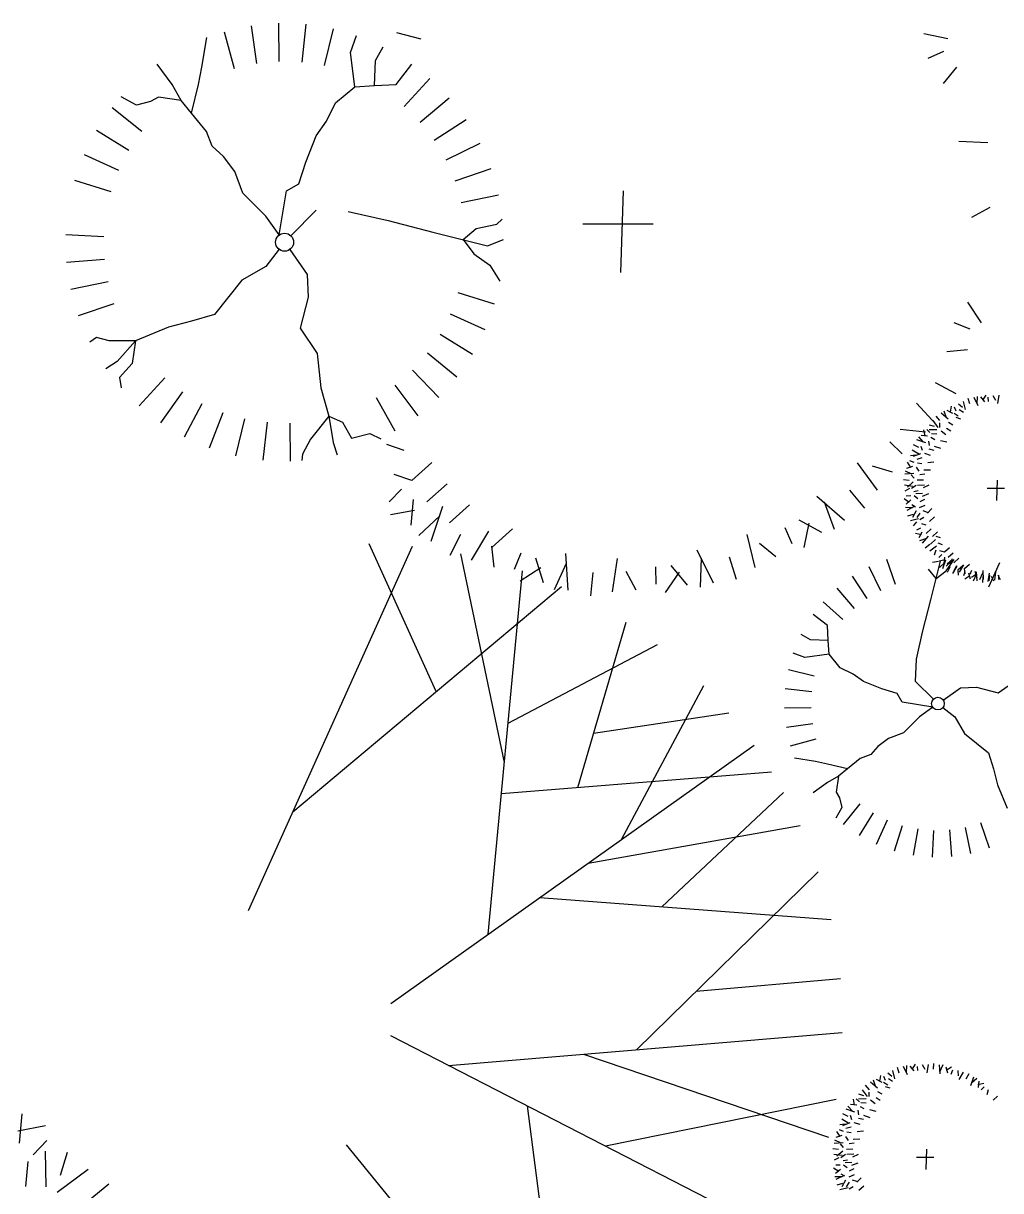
# Model space of a CAD drawing. Header units: millimetres. Extents: x 216896 to 446004, y 63591 to 243769.
# Drawn here: x 394242 to 396167, y 89499 to 91797 of the extents above; entities that cross this region are included whole.
import ezdxf

# ---------------------------------------------------------------- set-up
doc = ezdxf.new("R2010")
doc.units = ezdxf.units.MM
doc.layers.add('green', color=7, linetype='Continuous', true_color=0x45e718)
doc.layers.add('trees', color=7, linetype='Continuous', true_color=0x547000)

# ---------------------------------------------------------------- blocks, each defined once
blk = doc.blocks.new('arbor2')
at = {"color": 0}
for p, q in [((-0.0029, 0.4442), (0.0167, 0.4223)), ((0.0347, 0.449), (0.0173, 0.4257)), ((0.0617, 0.4386), (0.0458, 0.4212)), ((0.0933, 0.45), (0.0739, 0.4243)), ((-0.0858, 0.4092), (-0.0919, 0.4366)), ((-0.0337, 0.4362), (-0.0532, 0.4009)), ((-0.0109, 0.4122), (-0.0132, 0.4328)), ((-0.1458, 0.4137), (-0.1508, 0.3835)), ((-0.1338, 0.4234), (-0.1154, 0.3942)), ((0.0879, 0.4222), (0.0785, 0.3914)), ((0.1157, 0.4006), (0.1329, 0.4188)), ((0.1285, 0.4207), (0.1191, 0.3898)), ((0.0573, 0.4078), (0.0663, 0.3875)), ((0.151, 0.41), (0.1426, 0.3821)), ((0.1799, 0.4095), (0.171, 0.3876)), ((-0.168, 0.3753), (-0.178, 0.3935)), ((0.0942, 0.399), (0.085, 0.3801)), ((0.2064, 0.3959), (0.1988, 0.3623)), ((-0.2012, 0.3625), (-0.2019, 0.3875)), ((0.1863, 0.379), (0.2017, 0.363)), ((0.224, 0.3833), (0.2218, 0.3625)), ((-0.236, 0.3439), (-0.2521, 0.3669)), ((-0.2024, 0.3442), (-0.2274, 0.3757)), ((0.2511, 0.3761), (0.2379, 0.3535)), ((0.2685, 0.3644), (0.2468, 0.3344)), ((0.2644, 0.3606), (0.2755, 0.3218)), ((-0.253, 0.3081), (-0.2722, 0.3474)), ((0.2563, 0.3441), (0.2475, 0.3207)), ((0.2956, 0.348), (0.3018, 0.3206)), ((-0.2858, 0.3386), (-0.2576, 0.3187)), ((-0.2931, 0.3251), (-0.2862, 0.2953)), ((0.2854, 0.3011), (0.2984, 0.3174)), ((0.3137, 0.3181), (0.3121, 0.2887)), ((-0.3159, 0.3095), (-0.2866, 0.3078)), ((-0.299, 0.2812), (-0.3152, 0.2941)), ((-0.3248, 0.2566), (-0.335, 0.2794)), ((-0.3188, 0.2393), (-0.3541, 0.2588)), ((0.3481, 0.2381), (0.3711, 0.2543)), ((-0.3498, 0.2261), (-0.3735, 0.2411)), ((-0.3518, 0.1866), (-0.3846, 0.2155)), ((-0.3938, 0.2022), (-0.3601, 0.1945)), ((0.3667, 0.2034), (0.3918, 0.2041)), ((-0.3954, 0.1869), (-0.3776, 0.162)), ((-0.4105, 0.1637), (-0.3827, 0.1734)), ((0.3796, 0.1701), (0.3978, 0.1802)), ((0.4122, 0.175), (0.3995, 0.1485)), ((-0.384, 0.1441), (-0.4039, 0.1498)), ((0.4179, 0.1479), (0.3878, 0.1529)), ((0.4276, 0.136), (0.3984, 0.1176)), ((-0.3984, 0.1115), (-0.4166, 0.1287)), ((0.3869, 0.1173), (0.4305, 0.1201)), ((-0.3863, 0.0977), (-0.4263, 0.1023)), ((0.4134, 0.0879), (0.4408, 0.0941)), ((-0.4098, 0.0738), (-0.4375, 0.0785)), ((0.4008, 0.0568), (0.4396, 0.0679)), ((-0.3966, 0.0364), (-0.438, 0.0506)), ((0.4173, 0.0487), (0.4407, 0.0398)), ((-0.4413, 0.0348), (-0.4073, 0.0406)), ((0.0096, 0.0359), (-0.0121, -0.0451)), ((-0.442, -0.0071), (-0.4201, 0.0125)), ((-0.4369, 0.02), (-0.411, 0.0039)), ((0.0385, -0.0091), (-0.056, 0.0132)), ((0.4164, 0.0131), (0.4371, 0.0154)), ((0.4484, 0.005), (0.4265, -0.0145)), ((0.4433, -0.0221), (0.4174, -0.006)), ((-0.41, -0.0152), (-0.4307, -0.0174)), ((-0.3846, -0.0322), (-0.4117, -0.0497)), ((-0.4109, -0.0507), (-0.4343, -0.0419)), ((0.403, -0.0385), (0.4444, -0.0527)), ((0.4477, -0.0369), (0.4137, -0.0427)), ((-0.3944, -0.0588), (-0.4332, -0.0699)), ((0.4162, -0.0758), (0.4439, -0.0806)), ((-0.407, -0.09), (-0.4344, -0.0962)), ((-0.37, -0.0888), (-0.3971, -0.1064)), ((0.3927, -0.0998), (0.4327, -0.1044)), ((-0.3805, -0.1194), (-0.4241, -0.1222)), ((-0.4212, -0.138), (-0.392, -0.1196)), ((-0.3527, -0.1214), (-0.3797, -0.139)), ((0.4048, -0.1136), (0.423, -0.1307)), ((-0.333, -0.1453), (-0.3601, -0.1628)), ((-0.4115, -0.15), (-0.3814, -0.155)), ((-0.4058, -0.177), (-0.3931, -0.1506)), ((0.3904, -0.1461), (0.4103, -0.1519)), ((-0.3601, -0.1628), (-0.3586, -0.185)), ((0.4018, -0.1889), (0.384, -0.1641)), ((0.4169, -0.1658), (0.3891, -0.1755)), ((-0.3732, -0.1722), (-0.3914, -0.1822)), ((-0.3277, -0.1808), (-0.3262, -0.203)), ((0.3582, -0.1886), (0.391, -0.2176)), ((-0.3603, -0.2054), (-0.3854, -0.2062)), ((-0.342, -0.2066), (-0.3736, -0.2317)), ((-0.2987, -0.1979), (-0.2972, -0.22)), ((0.4002, -0.2043), (0.3665, -0.1966)), ((-0.3119, -0.2192), (-0.3389, -0.2368)), ((-0.2748, -0.2198), (-0.3019, -0.2374)), ((0.3562, -0.2282), (0.3799, -0.2432)), ((-0.3417, -0.2402), (-0.3647, -0.2564)), ((0.3252, -0.2413), (0.3605, -0.2609)), ((-0.2687, -0.2525), (-0.2957, -0.27)), ((-0.2092, -0.2529), (-0.2363, -0.2705)), ((-0.1885, -0.2484), (-0.1689, -0.2704)), ((0.2749, -0.2523), (0.2764, -0.2744)), ((0.3091, -0.2484), (0.3163, -0.2709)), ((-0.306, -0.2572), (-0.3453, -0.2765)), ((-0.3365, -0.29), (-0.3165, -0.2618)), ((-0.2713, -0.2835), (-0.2775, -0.2561)), ((-0.2321, -0.2796), (-0.2232, -0.2562)), ((-0.1965, -0.2804), (-0.1988, -0.2598)), ((0.2856, -0.2669), (0.2928, -0.2894)), ((0.3312, -0.2587), (0.3414, -0.2815)), ((-0.3194, -0.2693), (-0.301, -0.2985)), ((-0.1741, -0.2747), (-0.2004, -0.2894)), ((-0.0699, -0.2921), (-0.0527, -0.2739)), ((-0.3229, -0.2974), (-0.2932, -0.2904)), ((-0.3073, -0.3202), (-0.3057, -0.2908)), ((-0.2575, -0.2803), (-0.256, -0.3024)), ((-0.1969, -0.2903), (-0.1954, -0.3124)), ((0.1508, -0.2882), (0.1504, -0.3182)), ((0.2068, -0.2831), (0.214, -0.3055)), ((0.2369, -0.2818), (0.2441, -0.3043)), ((0.3054, -0.2832), (0.3216, -0.2962)), ((-0.279, -0.3032), (-0.292, -0.3194)), ((-0.2259, -0.3012), (-0.241, -0.3157)), ((0.0208, -0.2967), (0.0132, -0.3304)), ((0.1843, -0.3013), (0.1958, -0.328)), ((0.2995, -0.3272), (0.2926, -0.2974)), ((-0.1688, -0.3103), (-0.1862, -0.3335)), ((-0.1101, -0.3092), (-0.1295, -0.335)), ((0.1144, -0.3076), (0.1161, -0.3399)), ((0.2594, -0.3102), (0.2786, -0.3495)), ((-0.2371, -0.3231), (-0.2566, -0.3583)), ((-0.2097, -0.3241), (-0.2344, -0.333)), ((-0.1418, -0.3206), (-0.1576, -0.3381)), ((-0.0697, -0.3177), (-0.0893, -0.3405)), ((0.0023, -0.3282), (-0.0072, -0.3591)), ((0.0432, -0.3224), (0.0325, -0.3505)), ((0.2922, -0.3407), (0.264, -0.3208)), ((-0.2545, -0.329), (-0.2773, -0.3393)), ((-0.1155, -0.337), (-0.1249, -0.3678)), ((-0.075, -0.3386), (-0.0844, -0.3694)), ((0.0975, -0.3367), (0.0966, -0.3603)), ((0.211, -0.3382), (0.2314, -0.3432)), ((-0.2039, -0.3443), (-0.2399, -0.3533)), ((-0.1873, -0.3518), (-0.1816, -0.372)), ((-0.1461, -0.3515), (-0.1371, -0.3717)), ((-0.0525, -0.3493), (-0.0609, -0.3771)), ((-0.0235, -0.3498), (-0.0325, -0.3716)), ((0.0702, -0.3462), (0.0718, -0.3752)), ((0.1479, -0.3462), (0.153, -0.3666)), ((0.1758, -0.3437), (0.1712, -0.3695)), ((0.1962, -0.3488), (0.186, -0.3844)), ((0.2088, -0.3463), (0.2338, -0.3778)), ((0.2424, -0.346), (0.2586, -0.3689)), ((-0.224, -0.354), (-0.239, -0.3777)), ((-0.1844, -0.356), (-0.2133, -0.3889)), ((-0.2, -0.398), (-0.1924, -0.3643)), ((-0.1093, -0.3603), (-0.1184, -0.3791)), ((0.0753, -0.3657), (0.0981, -0.3554)), ((0.114, -0.3632), (0.1339, -0.3729)), ((0.2076, -0.3646), (0.2083, -0.3896)), ((-0.0862, -0.3763), (-0.1064, -0.3931)), ((0.0205, -0.3759), (0.0184, -0.3968)), ((0.0998, -0.3915), (0.1128, -0.3753)), ((0.1281, -0.3745), (0.1265, -0.4039)), ((-0.1847, -0.3996), (-0.1599, -0.3818)), ((-0.1616, -0.4147), (-0.1713, -0.387)), ((-0.1419, -0.3882), (-0.1477, -0.4082)), ((-0.0171, -0.3802), (-0.0017, -0.3962)), ((0.0477, -0.3831), (0.0345, -0.4058)), ((0.1216, -0.3847), (0.1243, -0.4284)), ((0.1522, -0.4157), (0.1572, -0.3856)), ((0.1744, -0.3774), (0.1844, -0.3956)), ((-0.0739, -0.3933), (-0.1046, -0.414)), ((-0.0956, -0.3905), (-0.1001, -0.4305)), ((-0.0557, -0.3947), (-0.0434, -0.4117)), ((-0.0343, -0.4008), (-0.0484, -0.4422)), ((0.0651, -0.3948), (0.0433, -0.4248)), ((0.061, -0.3987), (0.0721, -0.4374)), ((0.0826, -0.3899), (0.1, -0.4017)), ((0.1402, -0.4254), (0.1218, -0.3962)), ((0.1792, -0.41), (0.1527, -0.3973)), ((-0.1093, -0.4026), (-0.1265, -0.4208)), ((-0.0327, -0.4456), (-0.0385, -0.4115)), ((0.0922, -0.4112), (0.0983, -0.4386)), ((-0.0716, -0.4141), (-0.0764, -0.4417)), ((-0.0179, -0.4412), (-0.0017, -0.4152)), ((0.0093, -0.4463), (-0.0103, -0.4243)), ((0.0173, -0.4143), (0.0196, -0.4349)), ((0.0529, -0.4151), (0.044, -0.4385))]:
    blk.add_line(p, q, dxfattribs=at)

msp = doc.modelspace()

# ---------------------------------------------------------------- linework, layer by layer
at = {"layer": 'green'}
for p, q in [((394691, 91792.5), (394701.4, 91718.4)), ((394744.9, 91797.4), (394745.9, 91722.5)), ((394799, 91795.5), (394790.6, 91721.1)), ((394852.5, 91786.8), (394834.8, 91714.1)), ((394593.9, 91710.8), (394603.7, 91769.4)), ((394638.2, 91780.9), (394657.7, 91708.6)), ((394886.6, 91740.1), (394898.6, 91773.5)), ((394895.6, 91672.5), (394886.6, 91740.1)), ((394936.1, 91724.3), (394951.2, 91751.2)), ((394535.4, 91677), (394506.3, 91717.2)), ((394933.9, 91674.8), (394936.1, 91724.3)), ((394976.7, 91677), (395007.3, 91717.3)), ((394587.2, 91677), (394593.9, 91710.8)), ((394553.4, 91645.5), (394535.4, 91677)), ((394573.7, 91620.7), (394587.2, 91677)), ((394857.3, 91641), (394895.6, 91672.5)), ((394895.6, 91672.5), (394933.9, 91674.8)), ((394933.9, 91674.8), (394976.7, 91677)), ((395043.1, 91688.7), (394992.6, 91633.5)), ((394465.6, 91636.5), (394434.8, 91652.9)), ((394508.4, 91652.3), (394492.6, 91643.2)), ((394553.4, 91645.5), (394508.4, 91652.3)), ((395081.2, 91650.3), (395024.2, 91601.9)), ((394417.3, 91631.9), (394475.5, 91585)), ((394492.6, 91643.2), (394465.6, 91636.5)), ((394573.7, 91620.7), (394553.4, 91645.5)), ((394839.3, 91605), (394857.3, 91641)), ((394602.9, 91584.7), (394573.7, 91620.7)), ((394819.1, 91575.7), (394839.3, 91605)), ((395114.3, 91607.4), (395051.6, 91566.5)), ((394386.7, 91587.3), (394450.4, 91548)), ((394614.2, 91555.4), (394602.9, 91584.7)), ((394798.8, 91523.9), (394819.1, 91575.7)), ((395141.6, 91560.7), (395074.3, 91528)), ((394361.9, 91539.2), (394430, 91508.2)), ((394636.7, 91535.1), (394614.2, 91555.4)), ((394659.2, 91505.8), (394636.7, 91535.1)), ((394785.3, 91481.1), (394798.8, 91523.9)), ((395162.9, 91511), (395092.1, 91486.9)), ((394343.4, 91488.3), (394414.8, 91466.1)), ((394675, 91463), (394659.2, 91505.8)), ((394746.5, 91380.9), (394760.5, 91467.6)), ((394760.5, 91467.6), (394785.3, 91481.1)), ((394720, 91418), (394675, 91463)), ((395177.9, 91458.9), (395104.5, 91444)), ((394769.3, 91379.1), (394819.1, 91429.3)), ((394882.1, 91427), (394960.9, 91409)), ((394746.5, 91380.9), (394720, 91418)), ((394960.9, 91409), (395048.7, 91386.5)), ((395134.3, 91393.2), (395174.8, 91402.2)), ((395174.8, 91402.2), (395185.5, 91411.9)), ((394326.1, 91381.6), (394400.8, 91377.9)), ((395048.7, 91386.5), (395156.8, 91359.4)), ((395108.6, 91371.5), (395134.3, 91393.2)), ((395156.8, 91359.4), (395187.8, 91372.1)), ((394746, 91352.5), (394720, 91318.9)), ((394767, 91352), (394801.1, 91303.1)), ((395108.6, 91371.5), (395129.8, 91343.7)), ((394327.6, 91327.5), (394402.2, 91333.2)), ((395129.8, 91343.7), (395161.3, 91321.1)), ((394720, 91318.9), (394672.7, 91291.9)), ((395161.3, 91321.1), (395181, 91289.9)), ((394335.9, 91274), (394409.2, 91289)), ((394672.7, 91291.9), (394618.7, 91224.3)), ((394801.1, 91303.1), (394803.3, 91258.1)), ((394803.3, 91258.1), (394787.6, 91197.2)), ((395170.3, 91244.7), (395098.9, 91266.9)), ((394350.8, 91222), (394421.6, 91246)), ((394618.7, 91224.3), (394573.7, 91210.8)), ((395151.8, 91193.8), (395083.7, 91224.8)), ((394528.6, 91199.5), (394463.4, 91172.5)), ((394573.7, 91210.8), (394528.6, 91199.5)), ((394787.6, 91197.2), (394821.3, 91147.7)), ((394386.8, 91179.2), (394373.3, 91169.9)), ((394411.6, 91172.5), (394386.8, 91179.2)), ((394463.4, 91172.5), (394411.6, 91172.5)), ((394463.4, 91172.5), (394427.3, 91131.9)), ((394463.4, 91172.5), (394456.6, 91127.4)), ((395127, 91145.7), (395063.3, 91185)), ((394821.3, 91147.7), (394828.1, 91080.1)), ((395096.4, 91101), (395038.2, 91148)), ((394427.3, 91131.9), (394405, 91117.5)), ((394456.6, 91127.4), (394431.8, 91100.4)), ((394431.8, 91100.4), (394434.9, 91079.9)), ((394470.6, 91044.2), (394521.1, 91099.4)), ((395060.5, 91060.6), (395008.6, 91114.4)), ((394828.1, 91080.1), (394843.8, 91023.8)), ((395019.8, 91024.9), (394975, 91084.9)), ((394513.2, 91010.9), (394556.4, 91072)), ((394974.9, 90994.7), (394938, 91059.8)), ((396098.2, 91037.1), (396094.2, 91053.2)), ((396106.8, 91048), (396103.3, 91059)), ((396122.7, 91044.6), (396114.7, 91060.7)), ((396121, 91063), (396120.4, 91048.7)), ((396127.2, 91062), (396135.2, 91052.2)), ((396138.1, 91065.5), (396131.2, 91055.5)), ((396143.1, 91052.9), (396142.9, 91061.4)), ((396157.6, 91055.1), (396152.7, 91064.2)), ((396161.7, 91048.8), (396164.2, 91065.2)), ((394559.7, 90983.2), (394594.9, 91049.2)), ((394609.3, 90961.5), (394636, 91031.4)), ((396063.8, 91018.2), (396050.2, 91030.1)), ((396055.2, 91034.5), (396060.1, 91021.2)), ((396061.3, 91036), (396072.4, 91030.1)), ((396070, 91043.4), (396067.5, 91031.6)), ((396083.8, 91024), (396075.6, 91029.3)), ((396079.4, 91033.7), (396076, 91041.5)), ((396092, 91041.3), (396084, 91047.8)), ((396093.7, 91031.4), (396085.5, 91036.7)), ((394661.2, 90946.2), (394678.9, 91018.9)), ((394714.7, 90937.5), (394723.1, 91011.9)), ((394768.8, 90935.6), (394767.8, 91010.4)), ((394843.8, 91023.8), (394807.8, 90978.8)), ((394843.8, 91023.8), (394852.8, 90972)), ((394843.8, 91023.8), (394870.9, 91012.5)), ((394870.9, 91012.5), (394888.9, 90981)), ((396036.6, 91003.4), (396026.8, 91006.4)), ((396044, 91001.9), (396034.2, 91015.3)), ((396047.7, 91015.3), (396040.3, 91024.2)), ((396047.5, 91002), (396047.7, 91010.6)), ((396072.7, 91006.3), (396064.5, 91011.5)), ((396088.5, 91018.2), (396079.8, 91021.2)), ((394888.9, 90981), (394924.9, 90990)), ((394924.9, 90990), (394946.3, 90979.3)), ((396005.2, 90983.1), (396014.9, 90972.7)), ((396010.4, 90986.8), (396022.9, 90985.6)), ((396015.5, 90997), (396017.8, 90985.1)), ((396028, 90991.6), (396021.8, 90997.5)), ((396041.7, 90997.2), (396026.5, 90996.9)), ((396037.6, 90977.7), (396030, 90981.9)), ((396041.6, 90988.5), (396030.8, 90989.5)), ((396059.3, 90987.4), (396049.9, 90994.8)), ((396069, 90994.4), (396060.8, 90999.7)), ((394807.8, 90978.8), (394792.1, 90949.5)), ((394852.8, 90972), (394860.5, 90948.1)), ((396005.8, 90962.5), (395995.5, 90967.8)), ((396019.5, 90971.3), (396002.4, 90977.1)), ((396013.2, 90956.4), (396010.4, 90964.6)), ((396027.2, 90966), (396025.5, 90975)), ((396036, 90956.6), (396026.5, 90958.8)), ((396049.4, 90960.3), (396036.7, 90964.4)), ((396061, 90972.7), (396049, 90975.7)), ((394792.1, 90949.5), (394791.1, 90936.8)), ((395996.6, 90933), (395988.6, 90936.1)), ((396000, 90947.3), (395989.8, 90946.2)), ((396007.4, 90948.7), (395993.2, 90957.3)), ((396009.4, 90949.9), (395995.2, 90944.5)), ((396012.2, 90941.8), (396001.8, 90938.9)), ((396029.3, 90946.8), (396017.9, 90950.5)), ((395978.8, 90916.4), (395991.7, 90910.5)), ((395982.1, 90921.9), (395994.2, 90925.5)), ((395983, 90933.2), (395989.6, 90923.1)), ((396006.4, 90915.7), (396001.7, 90923.5)), ((396012.2, 90930.2), (396003.7, 90931.5)), ((396029.2, 90917.8), (396015.9, 90917.4)), ((396035.9, 90933.5), (396023.6, 90932.2)), ((395987.2, 90897.6), (395975.7, 90898.6)), ((395996.4, 90911), (395978.5, 90909.8)), ((395995.2, 90894.5), (395983.7, 90884.5)), ((395996.6, 90901.8), (395991.1, 90908.6)), ((396015, 90898.3), (396003, 90897.9)), ((396017.9, 90909.9), (396008.3, 90908.6)), ((396160.1, 90898.2), (396158.9, 90858.2)), ((395994, 90885.5), (395977.6, 90888)), ((395987.7, 90881.4), (395978.6, 90876.5)), ((395990, 90866.9), (395981.4, 90866.7)), ((396000.7, 90887.8), (395991.8, 90881.5)), ((396004.6, 90876.9), (395996.1, 90875.2)), ((396004.1, 90861.3), (395997, 90867)), ((396013.2, 90871.9), (395999.9, 90871.4)), ((396016.9, 90888.2), (396003.6, 90887.7)), ((396024.8, 90871.1), (396012.5, 90866.1)), ((396025.7, 90888.1), (396014.6, 90882.7)), ((396174.9, 90881.9), (396140.3, 90881.9)), ((395977.3, 90861.9), (395987.3, 90855)), ((395979.9, 90844.8), (395994.1, 90844.2)), ((395980.9, 90851), (395990.6, 90859)), ((395998.2, 90846.5), (395982.1, 90838.5)), ((395999.6, 90844.9), (395992.2, 90849.3)), ((396018.1, 90847.9), (396007, 90843.4)), ((396016.9, 90859.7), (396008.2, 90855.3)), ((395994.8, 90830.6), (395983.8, 90827.1)), ((396005.7, 90822), (395989.6, 90818)), ((396000.8, 90837.5), (395993.4, 90824.2)), ((396008.2, 90833), (396002.1, 90824.2)), ((396015.7, 90824.2), (396008.2, 90819.7)), ((396023.1, 90834.5), (396014.4, 90837.5)), ((396031.7, 90841.9), (396023.1, 90833)), ((396036.6, 90825.6), (396026.8, 90816.7)), ((396001.5, 90815.8), (395995, 90807.8)), ((396009.2, 90803.2), (396001.3, 90799.8)), ((396020.6, 90809.3), (396011.9, 90812.3)), ((396030.5, 90801.9), (396020.6, 90793)), ((395999.4, 90793.8), (396011.3, 90791.3)), ((396006.8, 90785.1), (396012.7, 90796.2)), ((396008.3, 90779), (396021.6, 90783.9)), ((396024.6, 90787.6), (396012.7, 90774)), ((396039.1, 90781.2), (396029.2, 90772.3)), ((396042.8, 90796), (396032.9, 90787.1)), ((396049, 90784.2), (396040.3, 90787.1)), ((394686, 90050.6), (395008.6, 90767.8)), ((395055.6, 90481.8), (394923.6, 90772.5)), ((395190, 90342.5), (395104.2, 90753.1)), ((396027.6, 90771.6), (396018.7, 90764.1)), ((396040.9, 90767.8), (396027.6, 90758)), ((396039.4, 90760.4), (396036.5, 90750.6)), ((396052.7, 90770.8), (396044, 90773.8)), ((396051.3, 90751.8), (396045.3, 90745.6)), ((396056.4, 90756), (396047.7, 90759)), ((396066.3, 90764.9), (396056.4, 90756)), ((396073.7, 90754.5), (396063.8, 90745.6)), ((396032.9, 90736.5), (396044.8, 90738.8)), ((396045.9, 90739.3), (396057.8, 90741.6)), ((396046.8, 90726.3), (396057.2, 90735.9)), ((396058.6, 90740.5), (396052.8, 90723.4)), ((396056, 90734.2), (396057.2, 90746.7)), ((396059.7, 90729), (396070.2, 90738.7)), ((396071.8, 90741.4), (396062, 90732.5)), ((396071.5, 90743.3), (396065.7, 90726.2)), ((396084.8, 90744.2), (396074.9, 90735.3)), ((396080.4, 90729.6), (396075, 90719.3)), ((396092.8, 90729.5), (396083, 90720.6)), ((396094.1, 90731.2), (396085.6, 90717)), ((396105.8, 90732.3), (396095.9, 90723.4)), ((395157.9, 90004.2), (395225.7, 90719.4)), ((396067.4, 90726.8), (396062.1, 90716.5)), ((396081.2, 90728.5), (396072.6, 90714.2)), ((396082.6, 90721.1), (396083.7, 90710.8)), ((396096.9, 90717.6), (396093.8, 90709.6)), ((396095.6, 90723.8), (396096.6, 90713.6)), ((396096.7, 90704), (396106.8, 90710.6)), ((396108, 90703.1), (396104.4, 90715.2)), ((396109.8, 90720.4), (396106.7, 90712.4)), ((396109.6, 90706.8), (396119.7, 90713.4)), ((396113.4, 90699.8), (396119.4, 90712.7)), ((396121, 90705.9), (396117.3, 90718)), ((396118.9, 90717.5), (396120.1, 90699.5)), ((396126.4, 90702.6), (396132.3, 90715.5)), ((396132.3, 90708.2), (396131.2, 90696.7)), ((396131.8, 90720.2), (396133, 90702.3)), ((396144.3, 90715), (396141.9, 90698.6)), ((396145.2, 90711), (396144.2, 90699.5)), ((396148.5, 90708.7), (396153.4, 90699.6)), ((396157.3, 90717.8), (396154.8, 90701.4)), ((396161.5, 90711.5), (396166.4, 90702.4)), ((396163, 90711), (396163.2, 90702.4)), ((394773.4, 90245), (395302.3, 90688.7)), ((395334.4, 90293.2), (395429.6, 90618.7)), ((395197.3, 90419.4), (395491.3, 90574.7)), ((395420.7, 90190.8), (395582.6, 90493.9)), ((395365.6, 90399.7), (395632.1, 90439.9)), ((394966.1, 89868), (395681.6, 90376.1)), ((395184.2, 90281.2), (395716.2, 90323.8)), ((395500, 90058.1), (395739.8, 90283.2)), ((395354.7, 90144), (395772.2, 90218.1)), ((395450, 89776.8), (395807.7, 90127.2)), ((395259.3, 90076.2), (395833.5, 90033)), ((395567.6, 89892), (395851.5, 89916.9)), ((395080, 89745.7), (395855.3, 89810.8)), ((394965.3, 89804.5), (395751.7, 89401.2)), ((395345.7, 89768), (395827.9, 89604.5)), ((395967.6, 89730.6), (395964.2, 89741.7)), ((395983.6, 89727.2), (395975.6, 89743.4)), ((395981.8, 89745.6), (395981.3, 89731.4)), ((395988.1, 89744.6), (395996.1, 89734.9)), ((395998.9, 89748.1), (395992.1, 89738.1)), ((396003.9, 89735.5), (396003.7, 89744)), ((396018.4, 89737.8), (396013.5, 89746.8)), ((396022.6, 89731.5), (396025, 89747.9)), ((396034.6, 89738.3), (396035.7, 89749.8)), ((396048.1, 89729), (396046.9, 89747)), ((396053.5, 89746.7), (396047.6, 89733.7)), ((396058.9, 89743.3), (396062.6, 89731.3)), ((396070.3, 89742.5), (396060.1, 89735.8)), ((395922.2, 89718.6), (395933.3, 89712.7)), ((395930.8, 89726.1), (395928.4, 89714.2)), ((395940.3, 89716.3), (395936.9, 89724.1)), ((395952.8, 89723.9), (395944.8, 89730.4)), ((395954.5, 89714.1), (395946.4, 89719.3)), ((395959.1, 89719.7), (395955.1, 89735.8)), ((396070, 89728.9), (396073.2, 89736.9)), ((396084.3, 89725.4), (396083.3, 89735.7)), ((396085.8, 89718), (396094.3, 89732.3)), ((396099.5, 89719.7), (396104.9, 89729.9)), ((396108.4, 89706), (396114.1, 89723.1)), ((396120.1, 89720.2), (396109.7, 89710.6)), ((395904.9, 89684.6), (395895, 89697.9)), ((395908.6, 89697.9), (395901.2, 89706.8)), ((395924.7, 89700.9), (395911.1, 89712.7)), ((395916, 89717.2), (395920.9, 89703.8)), ((395944.7, 89706.7), (395936.5, 89711.9)), ((395949.3, 89700.9), (395940.7, 89703.8)), ((396134, 89709.9), (396122.1, 89707.7)), ((396123.9, 89715.1), (396122.6, 89702.6)), ((396128.6, 89697.5), (396134.5, 89703.6)), ((396140.5, 89688.8), (396143.4, 89698.7)), ((395389.1, 89587.2), (395843.2, 89679.5)), ((395876.4, 89679.6), (395878.6, 89667.7)), ((395888.9, 89674.2), (395882.7, 89680.1)), ((395902.6, 89679.8), (395887.3, 89679.6)), ((395897.5, 89686.1), (395887.6, 89689)), ((395902.4, 89671.2), (395891.6, 89672.1)), ((395908.4, 89684.6), (395908.5, 89693.2)), ((395920.2, 89670), (395910.8, 89677.4)), ((395929.8, 89677), (395921.7, 89682.3)), ((395933.5, 89688.9), (395925.4, 89694.1)), ((396152.3, 89677.7), (396161.2, 89685.1)), ((395234.8, 89666.3), (395323.1, 88982.8)), ((395866.6, 89645.1), (395856.4, 89650.5)), ((395880.3, 89654), (395863.2, 89659.7)), ((395866.1, 89665.7), (395875.8, 89655.3)), ((395871.2, 89669.4), (395883.8, 89668.2)), ((395888.1, 89648.6), (395886.3, 89657.6)), ((395898.4, 89660.3), (395890.9, 89664.5)), ((395921.9, 89655.3), (395909.8, 89658.4)), ((395860.9, 89629.9), (395850.6, 89628.8)), ((395868.3, 89631.4), (395854.1, 89639.9)), ((395870.3, 89632.6), (395856, 89627.1)), ((395874.1, 89639), (395871.3, 89647.2)), ((395890.2, 89629.4), (395878.8, 89633.1)), ((395896.8, 89639.3), (395887.4, 89641.4)), ((395910.2, 89642.9), (395897.6, 89647)), ((395843, 89604.5), (395855, 89608.2)), ((395843.8, 89615.8), (395850.5, 89605.7)), ((395857.4, 89615.6), (395849.5, 89618.7)), ((395873.1, 89624.4), (395862.6, 89621.6)), ((395867.3, 89598.3), (395862.6, 89606.1)), ((395873, 89612.8), (395864.5, 89614.2)), ((395896.8, 89616.1), (395884.4, 89614.9)), ((394878, 89589.7), (395359.3, 89001.3)), ((395848, 89580.2), (395836.5, 89581.3)), ((395857.3, 89593.7), (395839.3, 89592.4)), ((395839.7, 89599.1), (395852.6, 89593.1)), ((395857.4, 89584.5), (395852, 89591.2)), ((395875.9, 89580.9), (395863.9, 89580.6)), ((395878.7, 89592.5), (395869.1, 89591.3)), ((395890.1, 89600.5), (395876.8, 89600)), ((396020.9, 89580.9), (396019.7, 89540.9)), ((395854.8, 89568.2), (395838.4, 89570.6)), ((395848.6, 89564), (395839.5, 89559.1)), ((395856.1, 89577.1), (395844.5, 89567.1)), ((395861.5, 89570.4), (395852.7, 89564.1)), ((395865.4, 89559.5), (395856.9, 89557.9)), ((395877.7, 89570.8), (395864.4, 89570.4)), ((395886.6, 89570.7), (395875.4, 89565.3)), ((396035.8, 89564.6), (396001.2, 89564.6)), ((395838.2, 89544.5), (395848.2, 89537.7)), ((395841.7, 89533.7), (395851.5, 89541.7)), ((395850.8, 89549.5), (395842.3, 89549.3)), ((395865, 89543.9), (395857.9, 89549.6)), ((395874, 89554.5), (395860.7, 89554.1)), ((395877.7, 89542.3), (395869.1, 89537.9)), ((395885.7, 89553.7), (395873.3, 89548.7)), ((395840.7, 89527.4), (395854.9, 89526.9)), ((395859.1, 89529.2), (395842.9, 89521.1)), ((395855.7, 89513.2), (395844.6, 89509.8)), ((395860.5, 89527.5), (395853.1, 89532)), ((395861.7, 89520.1), (395854.3, 89506.8)), ((395869.1, 89515.7), (395862.9, 89506.8)), ((395879, 89530.5), (395867.9, 89526.1)), ((395883.9, 89517.2), (395875.3, 89520.1)), ((395892.6, 89524.6), (395883.9, 89515.7)), ((395866.6, 89504.7), (395850.5, 89500.6)), ((395876.5, 89506.8), (395869.1, 89502.3)), ((395897.5, 89508.3), (395887.6, 89499.4))]:
    msp.add_line(p, q, dxfattribs=at)
msp.add_circle((394756.9, 91366.5), 17.7, dxfattribs=at)
at = {"layer": 'trees'}
for p, q in [((395026, 91766.2), (394977.8, 91778.4)), ((396063.4, 91766.9), (396015.8, 91776.8)), ((396024.2, 91728.9), (396055.6, 91742.7)), ((396054.9, 91678.7), (396081, 91710.8)), ((396141.7, 91562.3), (396084.7, 91564.5)), ((395423.5, 91467.5), (395418.5, 91307.1)), ((396110.3, 91415.6), (396146.7, 91435.2)), ((395482.9, 91402.2), (395344.2, 91402.2)), ((396129.2, 91207.6), (396102.6, 91248.2)), ((396074.7, 91208.5), (396106.7, 91196)), ((396060.9, 91151.3), (396102, 91155.5)), ((396037.9, 91090.3), (396079, 91068.7)), ((396040, 91007.6), (396001.2, 91049.4)), ((396019.4, 90992.6), (395969.1, 90997.5)), ((394992.7, 90956.5), (394958, 90968.4)), ((395948.7, 90973.5), (395973.5, 90949.8)), ((395047.1, 90932.7), (395007.5, 90897.1)), ((395884.3, 90931.9), (395923.9, 90878.4)), ((395914, 90926), (395953.7, 90914.1)), ((395007.5, 90897.1), (394972.9, 90908.9)), ((395076.9, 90891.1), (395037.2, 90855.5)), ((394987, 90880.2), (394963.2, 90855.4)), ((395805.1, 90866.6), (395859.6, 90819)), ((395869.5, 90878.4), (395899.2, 90842.8)), ((395006, 90809.5), (395010.9, 90859.8)), ((395068.1, 90845.9), (395045, 90777.4)), ((395121.4, 90849.5), (395081.8, 90813.9)), ((395839.8, 90801.2), (395820, 90854.7)), ((394965.3, 90830.1), (395013, 90839.2)), ((395021, 90788.9), (395062.8, 90827.7)), ((395158.8, 90797.7), (395124.6, 90740.7)), ((395205.6, 90802), (395166, 90766.3)), ((395742.4, 90804.7), (395756.2, 90773.3)), ((395815, 90795.3), (395770.4, 90819)), ((395780.3, 90765.5), (395790.3, 90813.1)), ((395103.7, 90791), (395082.2, 90749.9)), ((395667, 90790.9), (395683.1, 90726.3)), ((395164.7, 90768), (395168.9, 90726.9)), ((395221.9, 90754.2), (395209.4, 90722.2)), ((395310, 90753.6), (395314.9, 90681.5)), ((395568.8, 90760.8), (395600.9, 90696.1)), ((395692.2, 90774), (395724.2, 90747.9)), ((395266.6, 90696.2), (395251.9, 90744.5)), ((395288.3, 90682.9), (395312.1, 90734.7)), ((395412.2, 90743.8), (395402.4, 90678)), ((395550.6, 90691.2), (395518.6, 90730.2)), ((395575.8, 90687.2), (395578, 90744.2)), ((395632.8, 90747.2), (395646.6, 90702.9)), ((395942.4, 90742.8), (395959.3, 90693.1)), ((396029.7, 90662.7), (396048.7, 90738.5)), ((396059.7, 90719.6), (396075.5, 90741.7)), ((396164.8, 90735), (396143.1, 90687.3)), ((395221.1, 90699.7), (395261.7, 90726.3)), ((395363.9, 90716.5), (395359.7, 90670.2)), ((395429, 90718.6), (395448.7, 90682.2)), ((395487.2, 90727.7), (395487.9, 90693.4)), ((395507.3, 90677), (395534.6, 90717.1)), ((395874.8, 90708.7), (395903.5, 90664.8)), ((395907.6, 90727.9), (395930.5, 90680.7)), ((396040.2, 90704.7), (396025, 90722.7)), ((396040.2, 90704.7), (396059.7, 90719.6)), ((395844.7, 90685.5), (395878.7, 90645.6)), ((396013.9, 90601.2), (396029.7, 90662.7)), ((395817.8, 90658.8), (395856.5, 90623.4)), ((395826, 90612.2), (395797.8, 90633.7)), ((395792.8, 90583.8), (395774, 90594.4)), ((395827.6, 90582.2), (395826, 90612.2)), ((396001.3, 90545.9), (396013.9, 90601.2)), ((395827.6, 90582.2), (395792.8, 90583.8)), ((395829.2, 90555.4), (395827.6, 90582.2)), ((395781.8, 90549.1), (395758.4, 90557.5)), ((395829.2, 90555.4), (395781.8, 90549.1)), ((395851.3, 90528.6), (395829.2, 90555.4)), ((395999.7, 90501.7), (396001.3, 90545.9)), ((395749.1, 90525.1), (395800, 90512.7)), ((395876.6, 90515.9), (395851.3, 90528.6)), ((395897.1, 90501.7), (395876.6, 90515.9)), ((395933.4, 90487.5), (395897.1, 90501.7)), ((396034.9, 90466.9), (395999.7, 90501.7)), ((396162.4, 90479.6), (396197.1, 90503.3)), ((395743, 90487.7), (395795.1, 90481.8)), ((395963.4, 90478.1), (395933.4, 90487.5)), ((395972.9, 90460.7), (395963.4, 90478.1)), ((396053.9, 90465.2), (396088.2, 90489.1)), ((396088.2, 90489.1), (396119.8, 90490.7)), ((396119.8, 90490.7), (396162.4, 90479.6)), ((396033.6, 90450.9), (395972.9, 90460.7)), ((395741.7, 90449.8), (395794.1, 90450.4)), ((396007.6, 90432.3), (395976, 90400.7)), ((396033.6, 90450.9), (396007.6, 90432.3)), ((396053.6, 90450.5), (396077.1, 90432.3)), ((396077.1, 90432.3), (396096.1, 90399.1)), ((395745.1, 90412), (395797, 90419.2)), ((395753.2, 90374.9), (395803.9, 90388.6)), ((395946, 90389.7), (395925.5, 90373.9)), ((395976, 90400.7), (395946, 90389.7)), ((396096.1, 90399.1), (396143.4, 90361.2)), ((395925.5, 90373.9), (395911.3, 90358.1)), ((396143.4, 90361.2), (396152.9, 90329.7)), ((395802.3, 90343.9), (395761.3, 90350.7)), ((395826, 90339.1), (395802.3, 90343.9)), ((395865.5, 90329.7), (395826, 90339.1)), ((395890.8, 90350.2), (395865.5, 90329.7)), ((395911.3, 90358.1), (395890.8, 90350.2)), ((395848.1, 90315.5), (395826, 90302.8)), ((395848.1, 90315.5), (395843.4, 90283.9)), ((395865.5, 90329.7), (395848.1, 90315.5)), ((396152.9, 90329.7), (396160.8, 90298.1)), ((395826, 90302.8), (395797.8, 90282.4)), ((396160.8, 90298.1), (396179.8, 90252.3)), ((395843.4, 90283.9), (395849.7, 90272.9)), ((395849.7, 90272.9), (395854.4, 90253.9)), ((395854.4, 90253.9), (395842.9, 90232.3)), ((395857.6, 90220), (395890.5, 90260.9)), ((395888.9, 90198.6), (395916.5, 90243.2)), ((395922.7, 90181.2), (395944.4, 90229)), ((396145, 90173.4), (396128.2, 90223.1)), ((395958.3, 90168.2), (395973.9, 90218.3)), ((395995.3, 90159.8), (396004.5, 90211.5)), ((396033.1, 90156.1), (396035.7, 90208.5)), ((396071.1, 90157.1), (396067.1, 90209.5)), ((396108.6, 90162.9), (396098.1, 90214.3))]:
    msp.add_line(p, q, dxfattribs=at)
msp.add_circle((396043.7, 90458.1), 12.4, dxfattribs=at)

# ---------------------------------------------------------------- block references
at = {"layer": 'green', "extrusion": (0, 0, -1), "xscale": 1889.019404636242, "yscale": 1889.019404636242, "zscale": -1889.019404638697, "rotation": 194.9999999995664}
msp.add_blockref('arbor2', (-393758.8, 88966.3), dxfattribs=at)

doc.saveas('drawing.dxf')
